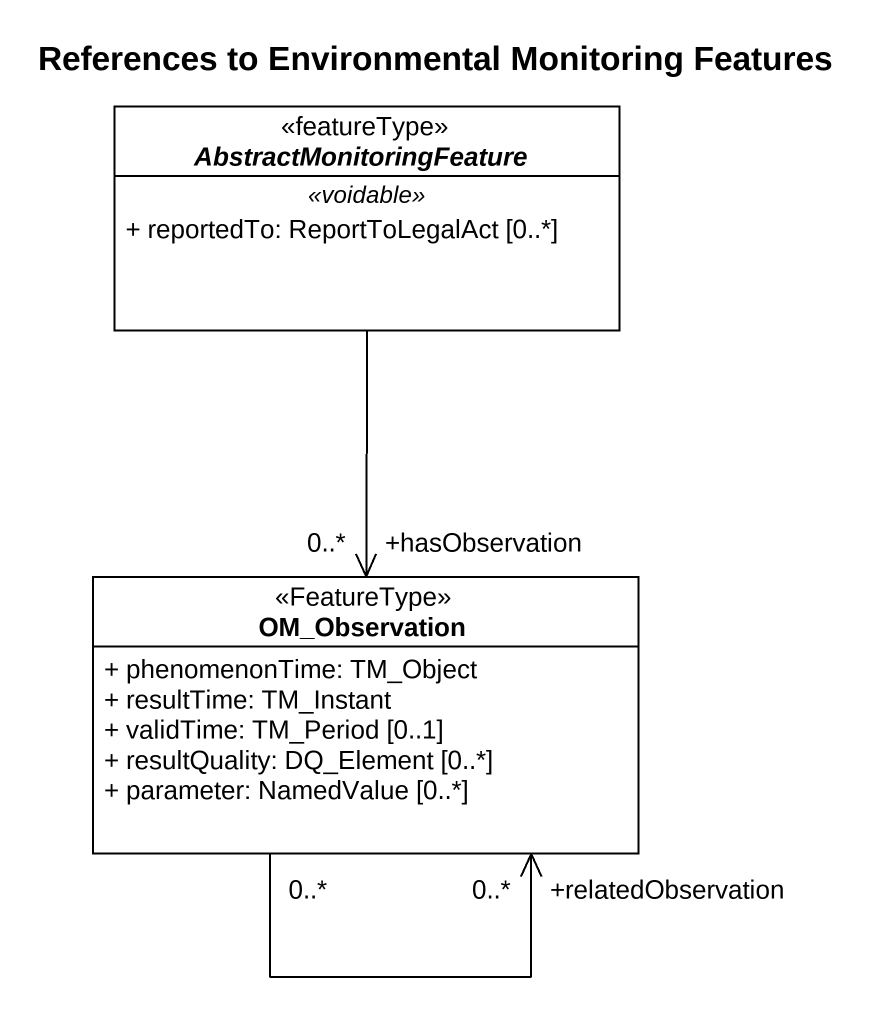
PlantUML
@startuml
title References to Environmental Monitoring Features
hide circle
hide empty members
skinparam classAttributeIconSize 0
abstract class AbstractMonitoringFeature <<featureType>> #FFFFFF {
  .. <<voidable>> ..
  + reportedTo: ReportToLegalAct [0..*]
}
class OM_Observation <<FeatureType>> #FFFFFF {
  + phenomenonTime: TM_Object
  + resultTime: TM_Instant
  + validTime: TM_Period [0..1]
  + resultQuality: DQ_Element [0..*]
  + parameter: NamedValue [0..*]
}
AbstractMonitoringFeature --> "+hasObservation\n0..*" OM_Observation
OM_Observation "0..*" --> "+relatedObservation\n0..*" OM_Observation
@enduml
